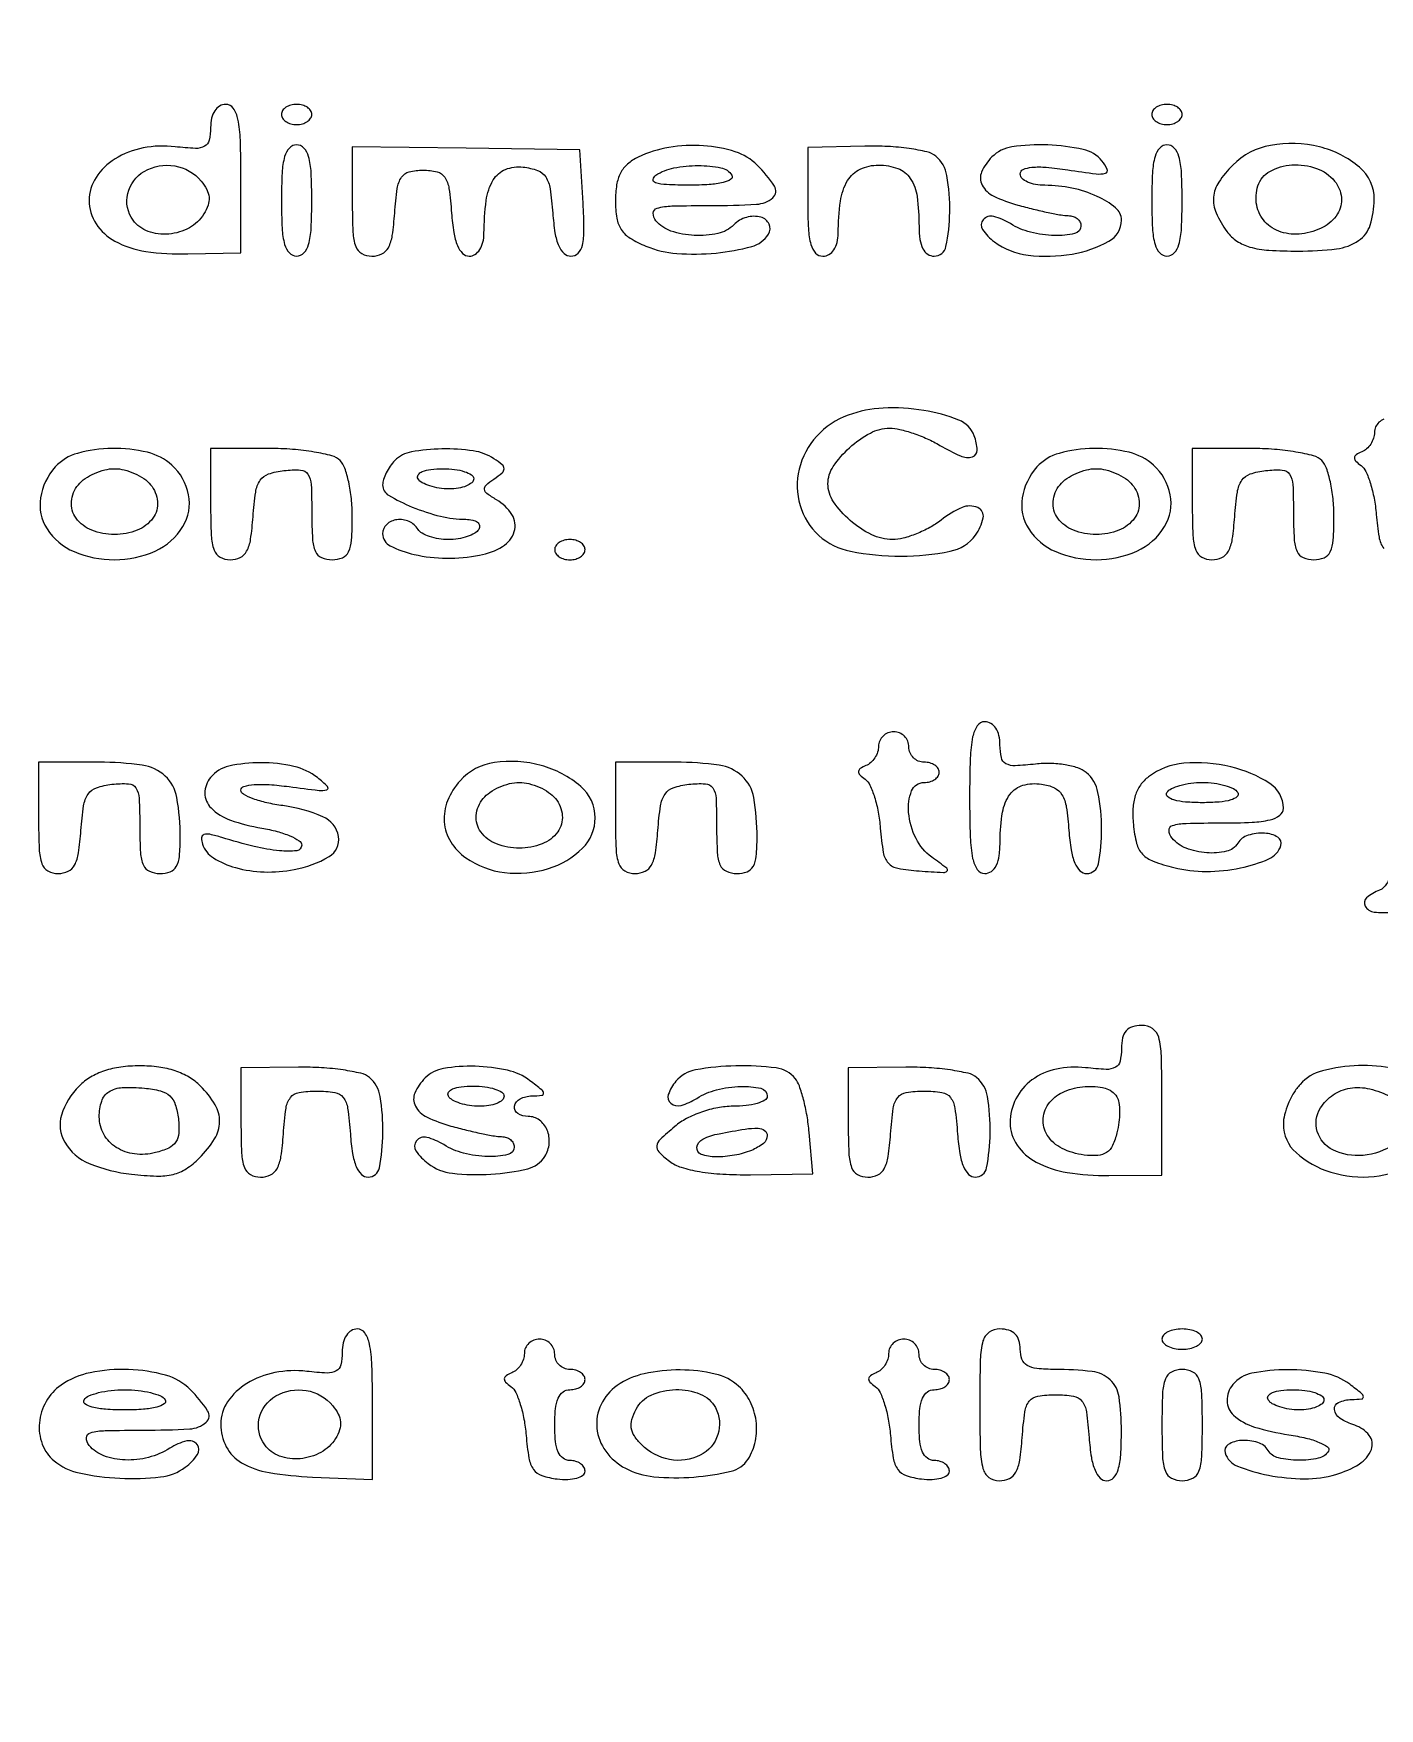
# Model space of a CAD drawing. Extents: x 0 to 1066, y 0 to 761.
# Drawn here: x 973.53 to 984.79, y 113.07 to 127.07 of the extents above; entities that cross this region are included whole.
import ezdxf

# ---------------------------------------------------------------- set-up
doc = ezdxf.new("R2010")
doc.units = 0
doc.header["$MEASUREMENT"] = 0

msp = doc.modelspace()

# ---------------------------------------------------------------- linework, layer by layer
for points in [[(710.559243, 95.267872, -0.000023), (733.258836, 95.240684, -0.000004), (756.324384, 95.211821, -0.198594)], [(542.992229, 95.24091, -0.000004), (565.972908, 95.212432, -0.198597)], [(606.442229, 95.24091, -0.000004), (629.422908, 95.212432, -0.198597)], [(669.892229, 95.24091, -0.000004), (692.872908, 95.212432, -0.198597)], [(984.822459, 123.845277, 0.096425), (984.781277, 123.819194, 0.099164), (984.753713, 123.78028, 0.105033), (984.744, 123.73455, -0.080037), (984.736102, 123.685526, -0.064268), (984.712936, 123.637301, -0.065096), (984.678681, 123.597141, -0.087504), (984.63825, 123.571791, 0.046343), (984.59111, 123.547364, 0.240697), (984.576805, 123.522819, 0.216661), (984.587681, 123.494898, 0.038187), (984.631948, 123.457893, -0.132308), (984.672158, 123.408951, -0.030843), (984.710247, 123.308675, -0.02971), (984.741029, 123.183935, -0.025338), (984.758848, 123.049602, 0.020489), (984.78222, 122.859262, 0.114798), (984.821146, 122.765034, 0.159529)], [(984.910321, 118.415299, 0.057407), (984.611634, 118.441621, 0.057173), (984.309676, 118.398755, 0.146024), (984.122612, 118.285289, 0.049003), (984.069008, 118.212937, 0.0356), (984.023729, 118.123474, 0.036232), (983.992722, 118.031435, 0.063211), (983.9826, 117.951686, 0.213283), (984.088644, 117.714396, 0.109357), (984.378362, 117.551421, 0.096971), (984.74145, 117.514542, 0.135638), (985.044947, 117.629383, 0.086664)], [(984.9105, 117.781147, -0.114677), (984.649193, 117.691675, -0.14141), (984.396794, 117.737453, -0.206714), (984.266348, 117.891469, -0.217594), (984.292674, 118.087541, -0.103729), (984.39972, 118.198226, -0.110247), (984.539963, 118.253555, -0.097308), (984.704758, 118.247318, -0.064982), (984.881892, 118.180317, 0.048826)]]:
    msp.add_lwpolyline(points, format="xyb")
for points in [[(975.015, 126.282488, -0.054257), (975.003502, 126.176845, -0.218315), (974.965354, 126.126317, -0.135915), (974.888377, 126.108777, -0.017522), (974.718286, 126.122615, 0.076761), (974.450367, 126.112697, 0.092421), (974.216194, 126.020644, 0.108188), (974.057099, 125.865011, 0.146245), (973.9998, 125.6733, 0.144919), (974.057408, 125.478716, 0.125365), (974.214354, 125.333761, 0.088255), (974.472921, 125.248012, 0.041802), (974.82465, 125.226668), (975.2688, 125.236862), (975.2688, 125.856931, 0.007914), (975.263706, 126.178714, 0.042579), (975.243322, 126.352505, 0.100091), (975.204477, 126.444027, 0.24734), (975.1419, 126.477, 0.136345), (975.090748, 126.462787, 0.113154), (975.049948, 126.423431, 0.089507), (975.023754, 126.361394, 0.055303)], [(975.6072, 126.3924, 0.148195), (975.616977, 126.360137, 0.098894), (975.644477, 126.332651, 0.082425), (975.685586, 126.314119, 0.064853), (975.7341, 126.3078, 0.064853), (975.782614, 126.314119, 0.082425), (975.823723, 126.332651, 0.098894), (975.851223, 126.360137, 0.148195), (975.861, 126.3924, 0.148195), (975.851223, 126.424663, 0.098894), (975.823723, 126.452149, 0.082425), (975.782614, 126.470681, 0.064853), (975.7341, 126.477, 0.064853), (975.685586, 126.470681, 0.082425), (975.644477, 126.452149, 0.098894), (975.616977, 126.424663, 0.148195)], [(982.8828, 126.3924, 0.148195), (982.892577, 126.360137, 0.098894), (982.920077, 126.332651, 0.082425), (982.961186, 126.314119, 0.064853), (983.0097, 126.3078, 0.064853), (983.058214, 126.314119, 0.082425), (983.099323, 126.332651, 0.098894), (983.126823, 126.360137, 0.148195), (983.1366, 126.3924, 0.148195), (983.126823, 126.424663, 0.098894), (983.099323, 126.452149, 0.082425), (983.058214, 126.470681, 0.064853), (983.0097, 126.477, 0.064853), (982.961186, 126.470681, 0.082425), (982.920077, 126.452149, 0.098894), (982.892577, 126.424663, 0.148195)], [(975.6072, 125.6733, 0.01212), (975.612836, 125.440825, 0.054498), (975.634118, 125.3067, 0.118311), (975.673565, 125.234797, 0.211442), (975.7341, 125.208, 0.211442), (975.794635, 125.234797, 0.118311), (975.834082, 125.3067, 0.054498), (975.855364, 125.440825, 0.01212), (975.861, 125.6733, 0.01212), (975.855364, 125.905775, 0.054498), (975.834082, 126.0399, 0.118311), (975.794635, 126.111803, 0.211442), (975.7341, 126.1386, 0.211442), (975.673565, 126.111803, 0.118311), (975.634118, 126.0399, 0.054498), (975.612836, 125.905775, 0.01212)], [(976.1994, 125.665603, 0.010271), (976.20469, 125.408107, 0.076071), (976.228145, 125.288044, 0.184079), (976.278125, 125.229762, 0.12511), (976.363736, 125.208, 0.112123), (976.446804, 125.226865, 0.160679), (976.500845, 125.278772, 0.086187), (976.533825, 125.380001, 0.017695), (976.554086, 125.56755, -0.015952), (976.575624, 125.773643, -0.112408), (976.610902, 125.867394, -0.187559), (976.674886, 125.912707, -0.061426), (976.7916, 125.9271, -0.061426), (976.908314, 125.912707, -0.187559), (976.972298, 125.867394, -0.112408), (977.007576, 125.773643, -0.015952), (977.029114, 125.56755, 0.021194), (977.047704, 125.406061, 0.058471), (977.078622, 125.295972, 0.098074), (977.121697, 125.231097, 0.199886), (977.177164, 125.208, 0.146579), (977.224991, 125.222329, 0.10393), (977.264692, 125.26234, 0.083777), (977.291107, 125.323579, 0.058565), (977.300355, 125.39835, -0.030867), (977.319025, 125.673364, -0.101236), (977.377962, 125.844714, -0.164645), (977.480195, 125.932829, -0.125776), (977.627507, 125.952802, -0.058234), (977.748806, 125.924169, -0.164309), (977.815965, 125.87054, -0.107303), (977.853037, 125.771283, -0.01786), (977.875114, 125.56755, 0.020686), (977.893919, 125.402715, 0.061606), (977.925052, 125.293636, 0.106593), (977.969317, 125.230767, 0.188422), (978.027585, 125.208, 0.203301), (978.0872, 125.233284, 0.137143), (978.12284, 125.299158, 0.058667), (978.136258, 125.425081, 0.011616), (978.128471, 125.65215), (978.1029, 126.0963), (977.15115, 126.109753), (976.1994, 126.123206)], [(978.58935, 126.035346, 0.066708), (978.500609, 125.976877, 0.093763), (978.442016, 125.902616, 0.081335), (978.409443, 125.803898, 0.039121), (978.399, 125.670636, 0.03965), (978.410559, 125.5251, 0.109137), (978.448141, 125.429883, 0.108122), (978.522581, 125.358842, 0.038504), (978.654397, 125.291939, 0.07968), (978.912569, 125.230488, 0.043035), (979.240156, 125.234212, 0.041612), (979.53865, 125.288702, 0.189202), (979.677965, 125.391935, 0.25213), (979.683459, 125.476184, 0.223507), (979.615756, 125.533461, 0.136069), (979.494904, 125.532483, 0.127389), (979.388294, 125.469734, -0.143547), (979.255582, 125.397189, -0.067064), (979.058507, 125.381156, -0.066933), (978.863633, 125.417911, -0.14041), (978.7374, 125.5041, -0.180724), (978.715223, 125.567776, -0.330369), (978.747285, 125.609035, -0.062612), (978.871964, 125.627491, -0.005475), (979.192341, 125.631, 0.013836), (979.578276, 125.641682, 0.165999), (979.714382, 125.69673, 0.378273), (979.727491, 125.793831, 0.049118), (979.5834, 125.9694, 0.119707), (979.401212, 126.080379, 0.060723), (979.135854, 126.130737, 0.057529), (978.846168, 126.116621, 0.07156)], [(980.0064, 125.662172, 0.012582), (980.01209, 125.4361, 0.055591), (980.03346, 125.304845, 0.119533), (980.072945, 125.23432, 0.208563), (980.1333, 125.208, 0.135856), (980.184033, 125.222044, 0.110063), (980.225144, 125.261068, 0.088772), (980.251987, 125.321975, 0.058056), (980.261355, 125.39835, -0.03228), (980.280435, 125.668131, -0.100176), (980.340091, 125.839592, -0.150395), (980.444985, 125.934933, -0.110237), (980.599416, 125.9694, -0.088447), (980.760491, 125.940682, -0.160678), (980.864123, 125.858326, -0.113007), (980.920562, 125.706359, -0.032648), (980.937, 125.454881, 0.035349), (980.944643, 125.346912, 0.083558), (980.969021, 125.270297, 0.125617), (981.00934, 125.224762, 0.150151), (981.0639, 125.208, 0.355535), (981.162437, 125.288205, 0.047363), (981.194009, 125.574712, 0.046206), (981.170285, 125.881204, 0.178994), (981.076514, 126.043531, 0.11682), (981.003533, 126.079702, 0.021736), (980.855413, 126.107282, 0.022234), (980.675663, 126.124621, 0.018691), (980.484314, 126.127362), (980.0064, 126.116345)], [(981.54612, 126.03708, 0.093539), (981.460368, 125.911431, 0.230255), (981.464753, 125.802669, 0.15953), (981.561567, 125.710377, 0.04358), (981.76185, 125.635448, 0.007651), (981.891064, 125.601685, 0.008467), (982.016972, 125.573086, 0.007956), (982.125084, 125.552237, 0.042559), (982.18485, 125.546872, -0.078447), (982.225247, 125.54031, -0.090206), (982.259536, 125.521687, -0.100284), (982.282463, 125.494102, -0.124015), (982.2906, 125.4618, -0.351039), (982.238006, 125.396119, -0.06279), (982.07023, 125.380136, -0.0546), (981.867894, 125.408552, -0.077562), (981.7011, 125.479747, 0.076928), (981.561414, 125.53958, 0.281331), (981.47318, 125.512542, 0.342133), (981.467794, 125.430645, 0.086664), (981.566653, 125.327983, 0.127994), (981.848097, 125.216624, 0.072902), (982.216225, 125.225233, 0.082846), (982.523898, 125.332079, 0.274402), (982.629, 125.50917, 0.225478), (982.580111, 125.612071, 0.064324), (982.425799, 125.707799, 0.055243), (982.214913, 125.776844, 0.051554), (981.988993, 125.8002, -0.043784), (981.910136, 125.807119, -0.063561), (981.84351, 125.827873, -0.0833), (981.798425, 125.858398, -0.205166), (981.783, 125.894406, -0.296661), (981.807766, 125.932473, -0.082784), (981.879999, 125.951074, -0.044796), (982.000963, 125.95075, -0.01416), (982.180445, 125.929011, 0.005453), (982.417912, 125.896044, 0.096222), (982.49495, 125.901045, 0.464211), (982.510347, 125.933335, 0.067206), (982.466186, 126.004005, 0.167362), (982.308387, 126.099978, 0.04474), (982.012576, 126.137254, 0.044837), (981.714097, 126.121216, 0.161919)], [(982.8828, 125.6733, 0.01212), (982.888436, 125.440825, 0.054498), (982.909718, 125.3067, 0.118311), (982.949165, 125.234797, 0.211442), (983.0097, 125.208, 0.211442), (983.070235, 125.234797, 0.118311), (983.109682, 125.3067, 0.054498), (983.130964, 125.440825, 0.01212), (983.1366, 125.6733, 0.01212), (983.130964, 125.905775, 0.054498), (983.109682, 126.0399, 0.118311), (983.070235, 126.111803, 0.211442), (983.0097, 126.1386, 0.211442), (982.949165, 126.111803, 0.118311), (982.909718, 126.0399, 0.054498), (982.888436, 125.905775, 0.01212)], [(983.5596, 125.9694, 0.050288), (983.443104, 125.826777, 0.124671), (983.398904, 125.700363, 0.127219), (983.420615, 125.569804, 0.053428), (983.51048, 125.41452, 0.087898), (983.594459, 125.334047, 0.080061), (983.70366, 125.284103, 0.051964), (983.861151, 125.257824, 0.015377), (984.105766, 125.2503, 0.029721), (984.427991, 125.26947, 0.119588), (984.611434, 125.337869, 0.168345), (984.708689, 125.467869, 0.075498), (984.742705, 125.681338, 0.221893), (984.619328, 125.95078, 0.116993), (984.284519, 126.121593, 0.104189), (983.875741, 126.134353, 0.153431)], [(974.936285, 125.835409, -0.053339), (974.98292, 125.765174, -0.099472), (975.001803, 125.699822, -0.102294), (974.993746, 125.633502, -0.058824), (974.959154, 125.560459, -0.127771), (974.837281, 125.445357, -0.103831), (974.664873, 125.392826, -0.108253), (974.491838, 125.414892, -0.150348), (974.367368, 125.507752, -0.21884), (974.322097, 125.730526, -0.207363), (974.460622, 125.916839, -0.173851), (974.715041, 125.962681, -0.179926)], [(979.3719, 125.8848, -0.409778), (979.364016, 125.850231, -0.084695), (979.300409, 125.823357, -0.042668), (979.183552, 125.806235, -0.015847), (979.017343, 125.801495, -0.009372), (978.826542, 125.80568, -0.06222), (978.732799, 125.821285, -0.369495), (978.714781, 125.849168, -0.219131), (978.7374, 125.8848, -0.095261), (978.88808, 125.945646, -0.048497), (979.092143, 125.965485, -0.047959), (979.28143, 125.947287, -0.209364)], [(984.411485, 125.835409, -0.151356), (984.467711, 125.699511, -0.163906), (984.434712, 125.560497, -0.133724), (984.314873, 125.449538, -0.090418), (984.136026, 125.394073, -0.106254), (983.963477, 125.409877, -0.133022), (983.828433, 125.495968, -0.140028), (983.759693, 125.63453, -0.123016), (983.769811, 125.79614, -0.193392), (983.869411, 125.916965, -0.109993), (984.054151, 125.970134, -0.100145), (984.258954, 125.941585, -0.135812)], [(980.3448, 123.878982, 0.120337), (980.081822, 123.702189, 0.125777), (979.935217, 123.426777, 0.131769), (979.942195, 123.124874, 0.138398), (980.099882, 122.873462, 0.136263), (980.364251, 122.740928, 0.049084), (980.786794, 122.700341, 0.048608), (981.197248, 122.741304, 0.187868), (981.409113, 122.876511, 0.107054), (981.473129, 123.020602, 0.354966), (981.428761, 123.106367, 0.208048), (981.296284, 123.106494, 0.064398), (981.121217, 123.002054, -0.040337), (981.02727, 122.939709, -0.031195), (980.916222, 122.887038, -0.032018), (980.805628, 122.850818, -0.063206), (980.714091, 122.8392, -0.114851), (980.541606, 122.87935, -0.06389), (980.36072, 122.999159, -0.06535), (980.221457, 123.155507, -0.150408), (980.1756, 123.3045, -0.149426), (980.219897, 123.449414, -0.060929), (980.356422, 123.606649, -0.060271), (980.530607, 123.729344, -0.123948), (980.691297, 123.7698, -0.058339), (980.776314, 123.759847, -0.024023), (980.887924, 123.727617, -0.023373), (981.005611, 123.681169, -0.027739), (981.111694, 123.626197, 0.02953), (981.283898, 123.537742, 0.174316), (981.383468, 123.530729, 0.348119), (981.42359, 123.586227, 0.080765), (981.398439, 123.707055, 0.20978), (981.269304, 123.8376, 0.05393), (980.976704, 123.918423, 0.052066), (980.63714, 123.938041, 0.076655)], [(973.716812, 123.445889, 0.146194), (973.593374, 123.187212, 0.182566), (973.647486, 122.928589, 0.152759), (973.873785, 122.737898, 0.099587), (974.2113, 122.67, 0.106187), (974.552821, 122.743357, 0.151692), (974.783423, 122.947351, 0.186585), (974.830814, 123.213013, 0.162108), (974.691089, 123.460588, 0.12644), (974.486364, 123.568218, 0.06197), (974.191473, 123.600398, 0.062506), (973.902407, 123.559681, 0.143586)], [(975.015, 123.1353, 0.009984), (975.020243, 122.872771, 0.075033), (975.04362, 122.751034, 0.183879), (975.09361, 122.692067, 0.126645), (975.179336, 122.67, 0.112123), (975.262404, 122.688865, 0.160679), (975.316445, 122.740772, 0.086187), (975.349425, 122.842001, 0.017695), (975.369686, 123.02955, -0.017705), (975.392022, 123.23627, -0.112209), (975.429681, 123.334375, -0.16625), (975.498954, 123.38718, -0.051861), (975.62835, 123.415869, -0.041038), (975.767318, 123.420391, -0.241272), (975.828579, 123.385072, -0.133908), (975.855919, 123.29915, -0.010461), (975.861, 123.056319, 0.013596), (975.866806, 122.842859, 0.089848), (975.891413, 122.73944, 0.188426), (975.942462, 122.688381, 0.103622), (976.0302, 122.67, 0.099499), (976.117375, 122.687521, 0.186817), (976.168413, 122.736623, 0.093931), (976.193367, 122.835157, 0.015183), (976.1994, 123.03378, 0.025442), (976.19193, 123.180488, 0.028275), (976.169579, 123.320521, 0.029295), (976.137103, 123.436334, 0.113847), (976.09788, 123.49908, 0.13189), (976.029468, 123.538535, 0.022776), (975.882044, 123.570778, 0.023405), (975.700986, 123.593158, 0.019046), (975.50568, 123.6006), (975.015, 123.6006)], [(976.55472, 123.49908, 0.043913), (976.515868, 123.452731, 0.03666), (976.483022, 123.397506, 0.038146), (976.460447, 123.342121, 0.07785), (976.4532, 123.295856, 0.266532), (976.50265, 123.20968, 0.034117), (976.701287, 123.111096, 0.03796), (976.937012, 123.03387, 0.06025), (977.147617, 123.0084, -0.052101), (977.205812, 123.00232, -0.113118), (977.246366, 122.983549, -0.187017), (977.263075, 122.955816, -0.183539), (977.2569, 122.9238, -0.128561), (977.222788, 122.891281, -0.04604), (977.160778, 122.864051, -0.041947), (977.084069, 122.845449, -0.038534), (977.0031, 122.8392, -0.038534), (976.922131, 122.845449, -0.041947), (976.845422, 122.864051, -0.04604), (976.783412, 122.891281, -0.128561), (976.7493, 122.9238, 0.150078), (976.674072, 122.989686, 0.136065), (976.57168, 123.005254, 0.159229), (976.486909, 122.965822, 0.207817), (976.4532, 122.888222, 0.283), (976.515868, 122.786368, 0.062267), (976.717914, 122.714153, 0.052599), (976.98671, 122.683432, 0.048573), (977.263514, 122.707959, 0.089088), (977.455788, 122.781025, 0.185587), (977.552943, 122.905451, 0.218641), (977.533757, 123.047162, 0.118844), (977.40495, 123.171848, -0.022856), (977.325021, 123.224018, -0.209343), (977.304383, 123.258913, -0.247289), (977.317748, 123.294049, -0.031527), (977.3838, 123.345252, 0.02517), (977.452679, 123.39726, 0.221976), (977.4684, 123.430926, 0.225263), (977.452572, 123.464275, 0.025914), (977.3838, 123.514705, 0.110082), (977.210906, 123.580103, 0.040318), (976.948529, 123.596324, 0.039278), (976.693437, 123.57141, 0.153571)], [(981.923012, 123.445889, 0.146194), (981.799574, 123.187212, 0.182566), (981.853686, 122.928589, 0.152759), (982.079985, 122.737898, 0.099587), (982.4175, 122.67, 0.106187), (982.759021, 122.743357, 0.151692), (982.989623, 122.947351, 0.186585), (983.037014, 123.213013, 0.162108), (982.897289, 123.460588, 0.12644), (982.692564, 123.568218, 0.06197), (982.397673, 123.600398, 0.062506), (982.108607, 123.559681, 0.143586)], [(983.2212, 123.1353, 0.009984), (983.226443, 122.872771, 0.075033), (983.24982, 122.751034, 0.183879), (983.29981, 122.692067, 0.126645), (983.385536, 122.67, 0.112123), (983.468604, 122.688865, 0.160679), (983.522645, 122.740772, 0.086187), (983.555625, 122.842001, 0.017695), (983.575886, 123.02955, -0.017705), (983.598222, 123.23627, -0.112209), (983.635881, 123.334375, -0.16625), (983.705154, 123.38718, -0.051861), (983.83455, 123.415869, -0.041038), (983.973518, 123.420391, -0.241272), (984.034779, 123.385072, -0.133908), (984.062119, 123.29915, -0.010461), (984.0672, 123.056319, 0.013596), (984.073006, 122.842859, 0.089848), (984.097613, 122.73944, 0.188426), (984.148662, 122.688381, 0.103622), (984.2364, 122.67, 0.099499), (984.323575, 122.687521, 0.186817), (984.374613, 122.736623, 0.093931), (984.399567, 122.835157, 0.015183), (984.4056, 123.03378, 0.025442), (984.39813, 123.180488, 0.028275), (984.375779, 123.320521, 0.029295), (984.343303, 123.436334, 0.113847), (984.30408, 123.49908, 0.13189), (984.235668, 123.538535, 0.022776), (984.088244, 123.570778, 0.023405), (983.907186, 123.593158, 0.019046), (983.71188, 123.6006), (983.2212, 123.6006)], [(974.513285, 123.297409, -0.153168), (974.571036, 123.156414, -0.18011), (974.532518, 123.018109, -0.144182), (974.401348, 122.917065, -0.092764), (974.2113, 122.8815, -0.092764), (974.021252, 122.917065, -0.144182), (973.890082, 123.018109, -0.18011), (973.851564, 123.156414, -0.153168), (973.909315, 123.297409, -0.070664), (973.965851, 123.348719, -0.0446), (974.043894, 123.39204, -0.043987), (974.130093, 123.421535, -0.060516), (974.2113, 123.4314, -0.060516), (974.292507, 123.421535, -0.043987), (974.378706, 123.39204, -0.0446), (974.456749, 123.348719, -0.070664)], [(977.2146, 123.3468, -0.222681), (977.199425, 123.314416, -0.076538), (977.153939, 123.287051, -0.058208), (977.087169, 123.26839, -0.039081), (977.008093, 123.2622, -0.037634), (976.925212, 123.268447, -0.041396), (976.846888, 123.287051, -0.045439), (976.783704, 123.314271, -0.130646), (976.7493, 123.3468, -0.297719), (976.750134, 123.379944, -0.145541), (976.784495, 123.407609, -0.069343), (976.855583, 123.425787, -0.027979), (976.955807, 123.4314, -0.031003), (977.05495, 123.425247, -0.048032), (977.13858, 123.406549, -0.061379), (977.196629, 123.379323, -0.257909)], [(982.719485, 123.297409, -0.153168), (982.777236, 123.156414, -0.18011), (982.738718, 123.018109, -0.144182), (982.607548, 122.917065, -0.092764), (982.4175, 122.8815, -0.092764), (982.227452, 122.917065, -0.144182), (982.096282, 123.018109, -0.18011), (982.057764, 123.156414, -0.153168), (982.115515, 123.297409, -0.070664), (982.172051, 123.348719, -0.0446), (982.250094, 123.39204, -0.043987), (982.336293, 123.421535, -0.060516), (982.4175, 123.4314, -0.060516), (982.498707, 123.421535, -0.043987), (982.584906, 123.39204, -0.0446), (982.662949, 123.348719, -0.070664)], [(977.8914, 122.7546, 0.148195), (977.901177, 122.722337, 0.098894), (977.928677, 122.694851, 0.082425), (977.969786, 122.676319, 0.064853), (978.0183, 122.67, 0.064853), (978.066814, 122.676319, 0.082425), (978.107923, 122.694851, 0.098894), (978.135423, 122.722337, 0.148195), (978.1452, 122.7546, 0.148195), (978.135423, 122.786863, 0.098894), (978.107923, 122.814349, 0.082425), (978.066814, 122.832881, 0.064853), (978.0183, 122.8392, 0.064853), (977.969786, 122.832881, 0.082425), (977.928677, 122.814349, 0.098894), (977.901177, 122.786863, 0.148195)], [(981.36, 120.6819, 0.007659), (981.365057, 120.351772, 0.041714), (981.38538, 120.1743, 0.098409), (981.424162, 120.080905, 0.250296), (981.4869, 120.0474, 0.158554), (981.542712, 120.065555, 0.12706), (981.583105, 120.114591, 0.078759), (981.607271, 120.198919, 0.029305), (981.615095, 120.32235, -0.039546), (981.635061, 120.56015, -0.118036), (981.697902, 120.709701, -0.167571), (981.806063, 120.784648, -0.103963), (981.961767, 120.795052, -0.072631), (982.068493, 120.763729, -0.153504), (982.131804, 120.706486, -0.096319), (982.168071, 120.603637, -0.018687), (982.189714, 120.40695, 0.021194), (982.208304, 120.245461, 0.058471), (982.239222, 120.135372, 0.098074), (982.282297, 120.070497, 0.199886), (982.337764, 120.0474, 0.359294), (982.436746, 120.12907, 0.048902), (982.463684, 120.416801, 0.047299), (982.433029, 120.725735, 0.172851), (982.334065, 120.892433, 0.096267), (982.265142, 120.930156, 0.036429), (982.157943, 120.955936, 0.034417), (982.034098, 120.96766, 0.035463), (981.911065, 120.96208, -0.017451), (981.740576, 120.948185, -0.135748), (981.663499, 120.965698, -0.218508), (981.625312, 121.016216, -0.054308), (981.6138, 121.121888, 0.055303), (981.605046, 121.200794, 0.089507), (981.578852, 121.262831, 0.113154), (981.538052, 121.302187, 0.136345), (981.4869, 121.3164, 0.250296), (981.424162, 121.282895, 0.098409), (981.38538, 121.1895, 0.041714), (981.365057, 121.012028, 0.007659)], [(980.5986, 121.11195, -0.080037), (980.590702, 121.062926, -0.064268), (980.567536, 121.014701, -0.065096), (980.533281, 120.974541, -0.087504), (980.49285, 120.949191, 0.046343), (980.44571, 120.924764, 0.240697), (980.431405, 120.900219, 0.216661), (980.442281, 120.872298, 0.038187), (980.486548, 120.835293, -0.132308), (980.526758, 120.786351, -0.030843), (980.564847, 120.686075, -0.02971), (980.595629, 120.561335, -0.025338), (980.613448, 120.427002, 0.019484), (980.638098, 120.222867, 0.144912), (980.679901, 120.135651, 0.165524), (980.759793, 120.091178, 0.027455), (980.937, 120.068916, 0.003169), (981.14025, 120.055943, 0.226058), (981.170688, 120.068357, 0.440708), (981.168518, 120.092062, 0.006494), (981.04275, 120.184985, -0.12334), (980.912184, 120.339364, -0.089038), (980.849833, 120.557036, -0.120419), (980.875027, 120.738013, -0.307363), (980.9793, 120.8088, 0.064853), (981.027814, 120.815119, 0.082425), (981.068923, 120.833651, 0.098894), (981.096423, 120.861137, 0.148195), (981.1062, 120.8934, 0.148195), (981.096423, 120.925663, 0.098894), (981.068923, 120.953149, 0.082425), (981.027814, 120.971681, 0.064853), (980.9793, 120.978, -0.099038), (980.93087, 120.987688, -0.097945), (980.889677, 121.015277, -0.097945), (980.862088, 121.05647, -0.099038), (980.8524, 121.1049, 0.099038), (980.842712, 121.15333, 0.097945), (980.815123, 121.194523, 0.097945), (980.77393, 121.222112, 0.099038), (980.7255, 121.2318, 0.09335), (980.677059, 121.222677, 0.096425), (980.635877, 121.196594, 0.099164), (980.608313, 121.15768, 0.105033)], [(973.5768, 120.5127, 0.009984), (973.582043, 120.250171, 0.075033), (973.60542, 120.128434, 0.183879), (973.65541, 120.069467, 0.126645), (973.741136, 120.0474, 0.112123), (973.824204, 120.066265, 0.160679), (973.878245, 120.118172, 0.086187), (973.911225, 120.219401, 0.017695), (973.931486, 120.40695, -0.017705), (973.953822, 120.61367, -0.112209), (973.991481, 120.711775, -0.16625), (974.060754, 120.76458, -0.051861), (974.19015, 120.793269, -0.041038), (974.329118, 120.797791, -0.241272), (974.390379, 120.762472, -0.133908), (974.417719, 120.67655, -0.010461), (974.4228, 120.433719, 0.013596), (974.428606, 120.220259, 0.089848), (974.453213, 120.11684, 0.188426), (974.504262, 120.065781, 0.103622), (974.592, 120.0474, 0.088662), (974.677053, 120.062601, 0.178332), (974.728187, 120.106258, 0.106491), (974.75434, 120.191108, 0.021705), (974.7612, 120.349062, 0.042375), (974.732895, 120.682442, 0.165185), (974.635637, 120.861828, 0.152996), (974.444071, 120.952701, 0.034838), (974.081423, 120.978), (973.5768, 120.978)], [(975.015, 120.8511, 0.174378), (974.967164, 120.719005, 0.200709), (975.018313, 120.595973, 0.111869), (975.180972, 120.494484, 0.041938), (975.44287, 120.427277, -0.02379), (975.57065, 120.399382, -0.035721), (975.678426, 120.361993, -0.039298), (975.755932, 120.321258, -0.257568), (975.7764, 120.284162, -0.383727), (975.735016, 120.238178, -0.050353), (975.591867, 120.237523, -0.035618), (975.380348, 120.273234, -0.016124), (975.109424, 120.34842, 0.020364), (975.009868, 120.375141, 0.138691), (974.959568, 120.372416, 0.308846), (974.939726, 120.345874, 0.09114), (974.947137, 120.292879, 0.175713), (975.037905, 120.177975, 0.070988), (975.223639, 120.096675, 0.060479), (975.462479, 120.060565, 0.053723), (975.713107, 120.08018, 0.08475), (976.005448, 120.1884, 0.315008), (976.084076, 120.356802, 0.252879), (975.953081, 120.522526, 0.068408), (975.619393, 120.614854, -0.021894), (975.485055, 120.638899, -0.033617), (975.371787, 120.672466, -0.036006), (975.289616, 120.709882, -0.274478), (975.2688, 120.744945, -0.33962), (975.29276, 120.776151, -0.047405), (975.378469, 120.790552, -0.035335), (975.505493, 120.79069, -0.016125), (975.67065, 120.773818, 0.003652), (975.921567, 120.741844, 0.106688), (975.985486, 120.747814, 0.564688), (975.992027, 120.774896, 0.02829), (975.90828, 120.848812, 0.111455), (975.711075, 120.942756, 0.055059), (975.433903, 120.97409, 0.055704), (975.168711, 120.94514, 0.166012)], [(977.100812, 120.823289, 0.087841), (976.995984, 120.656208, 0.115381), (976.968212, 120.478885, 0.120514), (977.022027, 120.313319, 0.101761), (977.148824, 120.179097, 0.123982), (977.473032, 120.055468, 0.104614), (977.839665, 120.088875, 0.12062), (978.123831, 120.258989, 0.200446), (978.2298, 120.5127, 0.219487), (978.108715, 120.775248, 0.109962), (977.778843, 120.950143, 0.102661), (977.386998, 120.975199, 0.175387)], [(978.399, 120.5127, 0.009984), (978.404243, 120.250171, 0.075033), (978.42762, 120.128434, 0.183879), (978.47761, 120.069467, 0.126645), (978.563336, 120.0474, 0.112123), (978.646404, 120.066265, 0.160679), (978.700445, 120.118172, 0.086187), (978.733425, 120.219401, 0.017695), (978.753686, 120.40695, -0.017705), (978.776022, 120.61367, -0.112209), (978.813681, 120.711775, -0.16625), (978.882954, 120.76458, -0.051861), (979.01235, 120.793269, -0.041038), (979.151318, 120.797791, -0.241272), (979.212579, 120.762472, -0.133908), (979.239919, 120.67655, -0.010461), (979.245, 120.433719, 0.013596), (979.250806, 120.220259, 0.089848), (979.275413, 120.11684, 0.188426), (979.326462, 120.065781, 0.103622), (979.4142, 120.0474, 0.088662), (979.499253, 120.062601, 0.178332), (979.550387, 120.106258, 0.106491), (979.57654, 120.191108, 0.021705), (979.5834, 120.349062, 0.042375), (979.555095, 120.682442, 0.165185), (979.457837, 120.861828, 0.152996), (979.266271, 120.952701, 0.034838), (978.903623, 120.978), (978.399, 120.978)], [(982.855731, 120.855905, 0.076274), (982.788074, 120.786121, 0.077619), (982.744942, 120.699661, 0.065278), (982.725562, 120.591587, 0.035669), (982.728831, 120.456745, 0.037059), (982.755788, 120.299356, 0.128862), (982.804853, 120.209549, 0.116168), (982.894805, 120.150208, 0.027415), (983.0681, 120.097163, 0.060788), (983.337224, 120.064494, 0.050685), (983.623963, 120.093818, 0.053981), (983.860858, 120.169977, 0.210565), (983.961872, 120.281315, 0.352411), (983.936053, 120.350773, 0.121107), (983.826063, 120.384342, 0.088878), (983.6874, 120.367326, 0.181408), (983.6019, 120.3012, -0.199684), (983.507037, 120.23304, -0.076556), (983.341887, 120.220458, -0.072421), (983.169511, 120.259251, -0.128735), (983.052, 120.3435, -0.159132), (983.026633, 120.407547, -0.346422), (983.05489, 120.448369, -0.068768), (983.168935, 120.466894, -0.005928), (983.464641, 120.4704, 0.010651), (983.721983, 120.475882, 0.047263), (983.871732, 120.496536, 0.101421), (983.953198, 120.53426, 0.238098), (983.9826, 120.592503, 0.254293), (983.869537, 120.800435, 0.086493), (983.542283, 120.939638, 0.077751), (983.151412, 120.968786, 0.142929)], [(984.9132, 120.467745, -0.012813), (984.906874, 120.220915, -0.043026), (984.884772, 120.060889, -0.072643), (984.845939, 119.960257, -0.174509), (984.7863, 119.908794, 0.085925), (984.678216, 119.844322, 0.360091), (984.666318, 119.775118, 0.235682), (984.741321, 119.725239, 0.059698), (984.89205, 119.724531, 0.071294), (985.028837, 119.760466, 0.199868), (985.096925, 119.829706, 0.079722), (985.128888, 119.970419, 0.005938), (985.149556, 120.36465, 0.007174), (985.158189, 120.694634, 0.045667), (985.144897, 120.861551, 0.120346), (985.108124, 120.946095, 0.234402), (985.043806, 120.978, 0.212477), (984.980213, 120.949698, 0.121279), (984.939764, 120.874221, 0.05242), (984.918591, 120.730073, 0.010274)], [(977.897285, 120.674809, -0.153168), (977.955036, 120.533814, -0.18011), (977.916518, 120.395509, -0.144182), (977.785348, 120.294465, -0.092764), (977.5953, 120.2589, -0.092764), (977.405252, 120.294465, -0.144182), (977.274082, 120.395509, -0.18011), (977.235564, 120.533814, -0.153168), (977.293315, 120.674809, -0.070664), (977.349851, 120.726119, -0.0446), (977.427894, 120.76944, -0.043987), (977.514093, 120.798935, -0.060516), (977.5953, 120.8088, -0.060516), (977.676507, 120.798935, -0.043987), (977.762706, 120.76944, -0.0446), (977.840749, 120.726119, -0.070664)], [(983.6019, 120.7242, -0.372961), (983.596382, 120.69009, -0.104919), (983.544727, 120.662712, -0.050431), (983.445884, 120.644978, -0.019189), (983.3058, 120.6396, -0.019189), (983.165716, 120.644978, -0.050431), (983.066873, 120.662712, -0.104919), (983.015218, 120.69009, -0.372961), (983.0097, 120.7242, -0.144823), (983.046169, 120.756809, -0.04093), (983.118247, 120.783949, -0.037579), (983.208634, 120.80257, -0.032024), (983.3058, 120.8088, -0.032024), (983.402966, 120.80257, -0.037579), (983.493353, 120.783949, -0.04093), (983.565431, 120.756809, -0.144823)], [(982.629, 118.583888, -0.054554), (982.617422, 118.478084, -0.219411), (982.57905, 118.427607, -0.134958), (982.501501, 118.410221, -0.01712), (982.329126, 118.424384, 0.081468), (982.084926, 118.413055, 0.105912), (981.880978, 118.321985, 0.117564), (981.74666, 118.164359, 0.118469), (981.6984, 117.963538, 0.153117), (981.756748, 117.777472, 0.118434), (981.91634, 117.635431, 0.083582), (982.176011, 117.548013, 0.041577), (982.52325, 117.521974), (982.9674, 117.525642), (982.9674, 118.152021, 0.006028), (982.962907, 118.524644, 0.060001), (982.940537, 118.678953, 0.181037), (982.88905, 118.750765, 0.148728), (982.7982, 118.7784, 0.07407), (982.7209, 118.766886, 0.140703), (982.668548, 118.732936, 0.126026), (982.638627, 118.673324, 0.053665)], [(973.9152, 118.2708, 0.12128), (973.768896, 118.028936, 0.213121), (973.79576, 117.801019, 0.162097), (974.000639, 117.624165, 0.069732), (974.354607, 117.533224, 0.020489), (974.563496, 117.518312, 0.06642), (974.701447, 117.53248, 0.086089), (974.810666, 117.579529, 0.05177), (974.920512, 117.668712, 0.056451), (975.048009, 117.828779, 0.136695), (975.090594, 117.972468, 0.140467), (975.052294, 118.114902, 0.060977), (974.9304, 118.2708, 0.062946), (974.835107, 118.344707, 0.053099), (974.7189, 118.3977, 0.047331), (974.581467, 118.429467, 0.033154), (974.4228, 118.44, 0.033154), (974.264133, 118.429467, 0.047331), (974.1267, 118.3977, 0.053099), (974.010493, 118.344707, 0.062946)], [(975.2688, 117.96595, 0.010311), (975.274096, 117.709143, 0.076214), (975.297563, 117.589308, 0.184103), (975.347541, 117.531121, 0.1249), (975.433136, 117.5094, 0.112123), (975.516204, 117.528265, 0.160679), (975.570245, 117.580172, 0.086187), (975.603225, 117.681401, 0.017695), (975.623486, 117.86895, -0.015327), (975.645924, 118.086289, -0.13272), (975.683255, 118.17522, -0.191157), (975.754296, 118.217007, -0.038508), (975.9033, 118.2285, -0.038508), (976.052304, 118.217007, -0.191157), (976.123345, 118.17522, -0.13272), (976.160676, 118.086289, -0.015327), (976.183114, 117.86895, 0.021194), (976.201704, 117.707461, 0.058471), (976.232622, 117.597372, 0.098074), (976.275697, 117.532497, 0.199886), (976.331164, 117.5094, 0.359785), (976.426095, 117.587867, 0.04399), (976.455491, 117.876734, 0.043517), (976.432889, 118.183724, 0.18135), (976.342396, 118.342042, 0.116946), (976.270925, 118.377442, 0.020627), (976.12273, 118.405299, 0.021354), (975.942625, 118.423708, 0.017777), (975.750196, 118.428251), (975.2688, 118.422501)], [(976.80852, 118.33848, 0.093539), (976.722768, 118.212831, 0.230255), (976.727153, 118.104069, 0.15953), (976.823967, 118.011777, 0.04358), (977.02425, 117.936848, 0.007651), (977.153464, 117.903085, 0.008467), (977.279372, 117.874486, 0.007956), (977.387484, 117.853637, 0.042559), (977.44725, 117.848272, -0.078447), (977.487647, 117.84171, -0.090206), (977.521936, 117.823087, -0.100284), (977.544863, 117.795502, -0.124015), (977.553, 117.7632, -0.351039), (977.500406, 117.697519, -0.06279), (977.33263, 117.681536, -0.0546), (977.130294, 117.709952, -0.077562), (976.9635, 117.781147, 0.076037), (976.822241, 117.84195, 0.293048), (976.735591, 117.813672, 0.332785), (976.731985, 117.729277, 0.082222), (976.834033, 117.622743, 0.132887), (977.035965, 117.542415, 0.044014), (977.357526, 117.533921, 0.042749), (977.666321, 117.579646, 0.198749), (977.809436, 117.682866, 0.116792), (977.845586, 117.79157, 0.121006), (977.828417, 117.903405, 0.135005), (977.764055, 117.986068, 0.161598), (977.670849, 118.017, -0.137358), (977.58288, 118.041631, -0.308982), (977.555636, 118.101759, -0.235966), (977.601866, 118.164191, -0.11343), (977.70105, 118.188891, 0.019471), (977.785009, 118.193691, 0.423232), (977.798922, 118.211108, 0.194392), (977.783169, 118.239222, 0.007128), (977.68488, 118.315791, 0.10755), (977.496829, 118.402784, 0.048319), (977.225312, 118.436197, 0.048103), (976.962196, 118.417684, 0.156002)], [(978.904903, 118.311056, 0.085709), (978.841118, 118.200096, 0.318437), (978.861142, 118.126558, 0.249271), (978.947305, 118.10911, 0.067467), (979.0785, 118.168253, -0.077562), (979.245294, 118.239448, -0.0546), (979.44763, 118.267864, -0.06279), (979.615406, 118.251881, -0.351039), (979.668, 118.1862, -0.273079), (979.648759, 118.153598, -0.054445), (979.583774, 118.126451, -0.043838), (979.491134, 118.107741, -0.027925), (979.381272, 118.1016, 0.047579), (979.254419, 118.089501, 0.036131), (979.11942, 118.053241, 0.036628), (978.993655, 117.9989, 0.055459), (978.894822, 117.932456, 0.013172), (978.773037, 117.823681, 0.16745), (978.744913, 117.770133, 0.241075), (978.761386, 117.720646, 0.029192), (978.850516, 117.642793, 0.090531), (978.948874, 117.591709, 0.033464), (979.101478, 117.555727, 0.028058), (979.296054, 117.534522, 0.016905), (979.528183, 117.530194), (980.050433, 117.538113), (980.018901, 117.883307, 0.019672), (980.000548, 118.023214, 0.021012), (979.971532, 118.158164, 0.021143), (979.93698, 118.27143, 0.085512), (979.901925, 118.33425, 0.194125), (979.743297, 118.422509, 0.036895), (979.406521, 118.439529, 0.037325), (979.069462, 118.406434, 0.178248)], [(980.3448, 117.96595, 0.010311), (980.350096, 117.709143, 0.076214), (980.373563, 117.589308, 0.184103), (980.423541, 117.531121, 0.1249), (980.509136, 117.5094, 0.112123), (980.592204, 117.528265, 0.160679), (980.646245, 117.580172, 0.086187), (980.679225, 117.681401, 0.017695), (980.699486, 117.86895, -0.015327), (980.721924, 118.086289, -0.13272), (980.759255, 118.17522, -0.191157), (980.830296, 118.217007, -0.038508), (980.9793, 118.2285, -0.038508), (981.128304, 118.217007, -0.191157), (981.199345, 118.17522, -0.13272), (981.236676, 118.086289, -0.015327), (981.259114, 117.86895, 0.021194), (981.277704, 117.707461, 0.058471), (981.308622, 117.597372, 0.098074), (981.351697, 117.532497, 0.199886), (981.407164, 117.5094, 0.359785), (981.502095, 117.587867, 0.04399), (981.531491, 117.876734, 0.043517), (981.508889, 118.183724, 0.18135), (981.418396, 118.342042, 0.116946), (981.346925, 118.377442, 0.020627), (981.19873, 118.405299, 0.021354), (981.018625, 118.423708, 0.017777), (980.826196, 118.428251), (980.3448, 118.422501)], [(974.745385, 117.998801, -0.041731), (974.749166, 117.878329, -0.135944), (974.724112, 117.803295, -0.139322), (974.664471, 117.752913, -0.044698), (974.553936, 117.714404, -0.091564), (974.379591, 117.703355, -0.112341), (974.226304, 117.758109, -0.124084), (974.122205, 117.86828, -0.128237), (974.0844, 118.013259, -0.076958), (974.104785, 118.144919, -0.175959), (974.165159, 118.223424, -0.13118), (974.27631, 118.258539, -0.035707), (974.462059, 118.253659, -0.037374), (974.595446, 118.230439, -0.12197), (974.673948, 118.188586, -0.133279), (974.719925, 118.117365, -0.048401)], [(977.4684, 118.1862, -0.222681), (977.453225, 118.153816, -0.076538), (977.407739, 118.126451, -0.058208), (977.340969, 118.10779, -0.039081), (977.261893, 118.1016, -0.037634), (977.179012, 118.107847, -0.041396), (977.100688, 118.126451, -0.045439), (977.037504, 118.153671, -0.130646), (977.0031, 118.1862, -0.297719), (977.003934, 118.219344, -0.145541), (977.038295, 118.247009, -0.069343), (977.109383, 118.265187, -0.027979), (977.209607, 118.2708, -0.031003), (977.30875, 118.264647, -0.048032), (977.39238, 118.245949, -0.061379), (977.450429, 118.218723, -0.257909)], [(982.589672, 118.181392, -0.103267), (982.607354, 118.132613, -0.033811), (982.613065, 118.055964, -0.032028), (982.608005, 117.96769, -0.031162), (982.591714, 117.879957, -0.047), (982.554392, 117.774395, -0.136449), (982.504676, 117.715963, -0.134321), (982.431406, 117.691067, -0.044951), (982.317332, 117.694415, -0.086525), (982.132351, 117.749979, -0.133742), (982.008769, 117.860648, -0.167522), (981.974369, 117.999651, -0.151996), (982.030915, 118.136809, -0.124187), (982.15253, 118.22566, -0.076205), (982.326224, 118.266647, -0.081489), (982.491941, 118.252862, -0.19533)], [(979.668, 117.856851, -0.231778), (979.635989, 117.791506, -0.066781), (979.535927, 117.73336, -0.054672), (979.395383, 117.692365, -0.043671), (979.238081, 117.6786, -0.085686), (979.11627, 117.699629, -0.357259), (979.080535, 117.75889, -0.249339), (979.131135, 117.82795, -0.064959), (979.26615, 117.872695, -0.007356), (979.483467, 117.911246, -0.050108), (979.592062, 117.917848, -0.147202), (979.64633, 117.899156, -0.241216)], [(976.1148, 116.045888, -0.054257), (976.103302, 115.940245, -0.218315), (976.065154, 115.889717, -0.135915), (975.988177, 115.872177, -0.017522), (975.818086, 115.886015, 0.077105), (975.552864, 115.876015, 0.089944), (975.318184, 115.784721, 0.105407), (975.157362, 115.631733, 0.151216), (975.0996, 115.445109, 0.121034), (975.146286, 115.25507, 0.142537), (975.274183, 115.121834, 0.090869), (975.504442, 115.040012, 0.029069), (975.867256, 115.00285), (976.3686, 114.980802), (976.3686, 115.610601, 0.00774), (976.363531, 115.93801, 0.041992), (976.343188, 116.114283, 0.098955), (976.304386, 116.207067, 0.24934), (976.2417, 116.2404, 0.136345), (976.190548, 116.226187, 0.113154), (976.149748, 116.186831, 0.089507), (976.123554, 116.124794, 0.055303)], [(981.4446, 115.6059, 0.006055), (981.449123, 115.23241, 0.057365), (981.471228, 115.07421, 0.172615), (981.521424, 115.000092, 0.159749), (981.608936, 114.9714, 0.112123), (981.692004, 114.990265, 0.160679), (981.746045, 115.042172, 0.086187), (981.779025, 115.143401, 0.017695), (981.799286, 115.33095, -0.015327), (981.821724, 115.548289, -0.13272), (981.859055, 115.63722, -0.191157), (981.930096, 115.679007, -0.038508), (982.0791, 115.6905, -0.038508), (982.228104, 115.679007, -0.191157), (982.299145, 115.63722, -0.13272), (982.336476, 115.548289, -0.015327), (982.358914, 115.33095, 0.021194), (982.377504, 115.169461, 0.058471), (982.408422, 115.059372, 0.098074), (982.451497, 114.994497, 0.199886), (982.506964, 114.9714, 0.211494), (982.563485, 114.996427, 0.113083), (982.601615, 115.064291, 0.056734), (982.623037, 115.186637, 0.015), (982.629, 115.385349, 0.034631), (982.609017, 115.673519, 0.172771), (982.535243, 115.815006, 0.159816), (982.384915, 115.88414, 0.028531), (982.072181, 115.902, -0.023592), (981.922343, 115.909074, -0.109191), (981.840298, 115.935525, -0.175722), (981.797747, 115.986713, -0.086621), (981.783, 116.0712, 0.072254), (981.772269, 116.145069, 0.124864), (981.7407, 116.1981, 0.124864), (981.687669, 116.229669, 0.072254), (981.6138, 116.2404, 0.150217), (981.522888, 116.212456, 0.180365), (981.47139, 116.139937, 0.059311), (981.449067, 115.983926, 0.005909)], [(982.9674, 116.1558, 0.191087), (982.980215, 116.123493, 0.088204), (983.017103, 116.096051, 0.068025), (983.071846, 116.077434, 0.048028), (983.1366, 116.0712, 0.048028), (983.201354, 116.077434, 0.068025), (983.256098, 116.096051, 0.088204), (983.292985, 116.123493, 0.191087), (983.3058, 116.1558, 0.191087), (983.292985, 116.188107, 0.088204), (983.256098, 116.215549, 0.068025), (983.201354, 116.234166, 0.048028), (983.1366, 116.2404, 0.048028), (983.071846, 116.234166, 0.068025), (983.017103, 116.215549, 0.088204), (982.980215, 116.188107, 0.191087)], [(977.6376, 116.03595, -0.080037), (977.629702, 115.986926, -0.064268), (977.606536, 115.938701, -0.065096), (977.572281, 115.898541, -0.087504), (977.53185, 115.873191, 0.046343), (977.48471, 115.848764, 0.240697), (977.470405, 115.824219, 0.216661), (977.481281, 115.796298, 0.038187), (977.525548, 115.759293, -0.132308), (977.565758, 115.710351, -0.030843), (977.603847, 115.610075, -0.02971), (977.634629, 115.485335, -0.025338), (977.652448, 115.351002, 0.020489), (977.67582, 115.160662, 0.114798), (977.714746, 115.066434, 0.159529), (977.784687, 115.015002, 0.050821), (977.91255, 114.986931, 0.036601), (978.001675, 114.98324, 0.058686), (978.076859, 114.994527, 0.081602), (978.127884, 115.017872, 0.249719), (978.1452, 115.050381, 0.139401), (978.135418, 115.084785, 0.100013), (978.107923, 115.114098, 0.085452), (978.066801, 115.133838, 0.069375), (978.0183, 115.1406, -0.164293), (977.961665, 115.159726, -0.129352), (977.921614, 115.2111, -0.075863), (977.898328, 115.300999, -0.025511), (977.8914, 115.4367, -0.025511), (977.898328, 115.572401, -0.075863), (977.921614, 115.6623, -0.129352), (977.961665, 115.713674, -0.164293), (978.0183, 115.7328, 0.064853), (978.066814, 115.739119, 0.082425), (978.107923, 115.757651, 0.098894), (978.135423, 115.785137, 0.148195), (978.1452, 115.8174, 0.148195), (978.135423, 115.849663, 0.098894), (978.107923, 115.877149, 0.082425), (978.066814, 115.895681, 0.064853), (978.0183, 115.902, -0.099038), (977.96987, 115.911688, -0.097945), (977.928677, 115.939277, -0.097945), (977.901088, 115.98047, -0.099038), (977.8914, 116.0289, 0.099038), (977.881712, 116.07733, 0.097945), (977.854123, 116.118523, 0.097945), (977.81293, 116.146112, 0.099038), (977.7645, 116.1558, 0.09335), (977.716059, 116.146677, 0.096425), (977.674877, 116.120594, 0.099164), (977.647313, 116.08168, 0.105033)], [(980.6832, 116.03595, -0.080037), (980.675302, 115.986926, -0.064268), (980.652136, 115.938701, -0.065096), (980.617881, 115.898541, -0.087504), (980.57745, 115.873191, 0.046343), (980.53031, 115.848764, 0.240697), (980.516005, 115.824219, 0.216661), (980.526881, 115.796298, 0.038187), (980.571148, 115.759293, -0.132308), (980.611358, 115.710351, -0.030843), (980.649447, 115.610075, -0.02971), (980.680229, 115.485335, -0.025338), (980.698048, 115.351002, 0.020489), (980.72142, 115.160662, 0.114798), (980.760346, 115.066434, 0.159529), (980.830287, 115.015002, 0.050821), (980.95815, 114.986931, 0.036601), (981.047275, 114.98324, 0.058686), (981.122459, 114.994527, 0.081602), (981.173484, 115.017872, 0.249719), (981.1908, 115.050381, 0.139401), (981.181018, 115.084785, 0.100013), (981.153523, 115.114098, 0.085452), (981.112401, 115.133838, 0.069375), (981.0639, 115.1406, -0.164293), (981.007265, 115.159726, -0.129352), (980.967214, 115.2111, -0.075863), (980.943928, 115.300999, -0.025511), (980.937, 115.4367, -0.025511), (980.943928, 115.572401, -0.075863), (980.967214, 115.6623, -0.129352), (981.007265, 115.713674, -0.164293), (981.0639, 115.7328, 0.064853), (981.112414, 115.739119, 0.082425), (981.153523, 115.757651, 0.098894), (981.181023, 115.785137, 0.148195), (981.1908, 115.8174, 0.148195), (981.181023, 115.849663, 0.098894), (981.153523, 115.877149, 0.082425), (981.112414, 115.895681, 0.064853), (981.0639, 115.902, -0.099038), (981.01547, 115.911688, -0.097945), (980.974277, 115.939277, -0.097945), (980.946688, 115.98047, -0.099038), (980.937, 116.0289, 0.099038), (980.927312, 116.07733, 0.097945), (980.899723, 116.118523, 0.097945), (980.85853, 116.146112, 0.099038), (980.8101, 116.1558, 0.09335), (980.761659, 116.146677, 0.096425), (980.720477, 116.120594, 0.099164), (980.692913, 116.08168, 0.105033)], [(973.764824, 115.770303, 0.109909), (973.639833, 115.633647, 0.10789), (973.583513, 115.455968, 0.113052), (973.607398, 115.277632, 0.130683), (973.706507, 115.13827, 0.12127), (973.915941, 115.03675, 0.040316), (974.256577, 114.992419, 0.040026), (974.597302, 115.003047, 0.133768), (974.803367, 115.084671, 0.082196), (974.905413, 115.191251, 0.332675), (974.901809, 115.275668, 0.293111), (974.815167, 115.303954, 0.076035), (974.6739, 115.243147, -0.076246), (974.495955, 115.166641, -0.072618), (974.300192, 115.145244, -0.079527), (974.123223, 115.180165, -0.131887), (973.9998, 115.2675, -0.180724), (973.977623, 115.331176, -0.330369), (974.009685, 115.372435, -0.062612), (974.134364, 115.390891, -0.005475), (974.454741, 115.3944, 0.013836), (974.840676, 115.405082, 0.165999), (974.976782, 115.46013, 0.378273), (974.989891, 115.557231, 0.049118), (974.8458, 115.7328, 0.128742), (974.639218, 115.853652, 0.059713), (974.329798, 115.901672, 0.058776), (974.008769, 115.87505, 0.103077)], [(978.412994, 115.76692, 0.128178), (978.278946, 115.60932, 0.138789), (978.244115, 115.411209, 0.133271), (978.318271, 115.218166, 0.114233), (978.4836, 115.075607, 0.098532), (978.720367, 115.005554, 0.041573), (979.053498, 115.002843, 0.039487), (979.366017, 115.05132, 0.195746), (979.507968, 115.152537, 0.091118), (979.569017, 115.304049, 0.082852), (979.575085, 115.47269, 0.083298), (979.526158, 115.633375, 0.093635), (979.428689, 115.761988, 0.127706), (979.233641, 115.863911, 0.055717), (978.941354, 115.898021, 0.05498), (978.639666, 115.866229, 0.099368)], [(982.9674, 115.4367, 0.009792), (982.972603, 115.171044, 0.077556), (982.996241, 115.050712, 0.189837), (983.047419, 114.992828, 0.118451), (983.1366, 114.9714, 0.118451), (983.225781, 114.992828, 0.189837), (983.276959, 115.050712, 0.077556), (983.300597, 115.171044, 0.009792), (983.3058, 115.4367, 0.009792), (983.300597, 115.702356, 0.077556), (983.276959, 115.822687, 0.189837), (983.225781, 115.880572, 0.118451), (983.1366, 115.902, 0.118451), (983.047419, 115.880572, 0.189837), (982.996241, 115.822687, 0.077556), (982.972603, 115.702356, 0.009792)], [(983.5596, 115.7751, 0.177319), (983.511766, 115.640617, 0.211266), (983.566906, 115.518996, 0.108864), (983.741842, 115.420719, 0.036548), (984.029263, 115.355868, -0.0211), (984.171406, 115.328377, -0.03932), (984.282991, 115.292407, -0.055373), (984.352881, 115.254129, -0.397289), (984.359945, 115.219771, -0.203927), (984.274928, 115.159731, -0.055886), (984.10815, 115.142847, -0.055853), (983.941299, 115.163365, -0.19836), (983.8557, 115.2252, 0.18116), (983.7699, 115.291623, 0.089994), (983.631374, 115.308446, 0.122237), (983.521509, 115.27423, 0.348691), (983.495525, 115.20405, 0.222595), (983.598692, 115.094296, 0.046614), (983.858601, 115.018116, 0.046712), (984.160613, 114.988241, 0.071256), (984.421119, 115.024163, 0.07), (984.616971, 115.111407, 0.162382), (984.718114, 115.233955, 0.263978), (984.700625, 115.35115, 0.150918), (984.579611, 115.435173, -0.06674), (984.456622, 115.493166, -0.222865), (984.410552, 115.566921, -0.33012), (984.444741, 115.626918, -0.099571), (984.55365, 115.650891, 0.019471), (984.637609, 115.655691, 0.423232), (984.651522, 115.673108, 0.194392), (984.635769, 115.701222, 0.007128), (984.53748, 115.777791, 0.115276), (984.328373, 115.870676, 0.047845), (984.018643, 115.899522, 0.047316), (983.720429, 115.87041, 0.173252)], [(974.6343, 115.6482, -0.400129), (974.627031, 115.613698, -0.089468), (974.566683, 115.586499, -0.044569), (974.454775, 115.56891, -0.016707), (974.2959, 115.5636, -0.016707), (974.137025, 115.56891, -0.044569), (974.025117, 115.586499, -0.089468), (973.964769, 115.613698, -0.400129), (973.9575, 115.6482, -0.158284), (973.996071, 115.680903, -0.036095), (974.078473, 115.707949, -0.033884), (974.182532, 115.726587, -0.02738), (974.2959, 115.7328, -0.02738), (974.409268, 115.726587, -0.033884), (974.513327, 115.707949, -0.036095), (974.595729, 115.680903, -0.158284)], [(976.036085, 115.598809, -0.053339), (976.08272, 115.528574, -0.099472), (976.101603, 115.463222, -0.102294), (976.093546, 115.396902, -0.058824), (976.058954, 115.323859, -0.127771), (975.937081, 115.208757, -0.103831), (975.764673, 115.156226, -0.108253), (975.591638, 115.178292, -0.150348), (975.467168, 115.271152, -0.21884), (975.421897, 115.493926, -0.207363), (975.560422, 115.680239, -0.173851), (975.814841, 115.726081, -0.179926)], [(979.23485, 115.582565, -0.202889), (979.255452, 115.356925, -0.202112), (979.107862, 115.184568, -0.164146), (978.852149, 115.148946, -0.150732), (978.616711, 115.273375, -0.050338), (978.557507, 115.345871, -0.108469), (978.531701, 115.412778, -0.109468), (978.536407, 115.483934, -0.051869), (978.571344, 115.569475, -0.167115), (978.699196, 115.688159, -0.099661), (978.903988, 115.733609, -0.100945), (979.108213, 115.696134, -0.175961)], [(984.321, 115.6482, -0.222681), (984.305825, 115.615816, -0.076538), (984.260339, 115.588451, -0.058208), (984.193569, 115.56979, -0.039081), (984.114493, 115.5636, -0.037634), (984.031612, 115.569847, -0.041396), (983.953288, 115.588451, -0.045439), (983.890104, 115.615671, -0.130646), (983.8557, 115.6482, -0.297719), (983.856534, 115.681344, -0.145541), (983.890895, 115.709009, -0.069343), (983.961983, 115.727187, -0.027979), (984.062207, 115.7328, -0.031003), (984.16135, 115.726647, -0.048032), (984.24498, 115.707949, -0.061379), (984.303029, 115.680723, -0.257909)]]:
    msp.add_lwpolyline(points, format="xyb", close=True)

doc.saveas('drawing.dxf')
